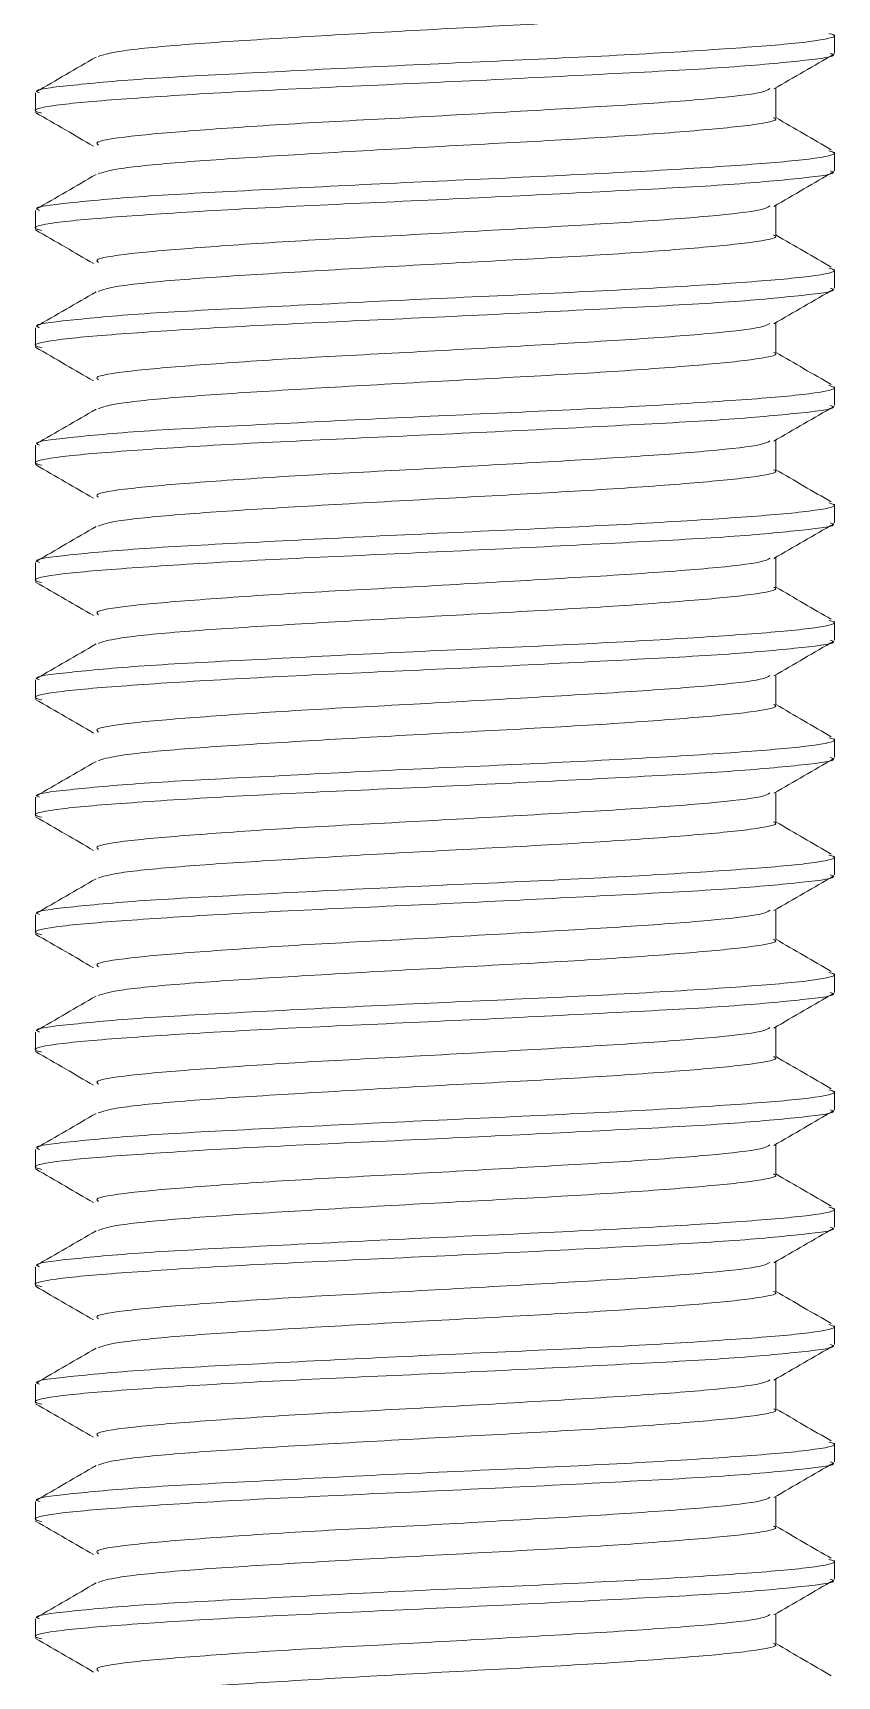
# Model space of a CAD drawing. Extents: x -976302 to -776254, y 5665 to 231437.
# Drawn here: x -798577.6 to -798516.8, y 78983.6 to 79107.8 of the extents above; entities that cross this region are included whole.
import ezdxf

# ---------------------------------------------------------------- set-up
doc = ezdxf.new("R2010")
doc.units = 0
doc.header["$LTSCALE"] = 1000
doc.header["$MEASUREMENT"] = 0

# ---------------------------------------------------------------- blocks, each defined once
blk = doc.blocks.new('*U17')
at = {"color": 7, "linetype": 'Continuous', "lineweight": 15}
for p, q in [((-22012.724, -7377.153), (-22012.724, -7376.33)), ((-22015.305, -7379.992), (-22015.305, -7378.679)), ((-22048.022, -7378.905), (-22048.022, -7379.728)), ((-22012.724, -7382.339), (-22012.724, -7381.516)), ((-22048.022, -7384.091), (-22048.022, -7384.914)), ((-22015.305, -7385.178), (-22015.305, -7383.864)), ((-22012.724, -7387.525), (-22012.724, -7386.702)), ((-22048.022, -7389.277), (-22048.022, -7390.1)), ((-22015.305, -7390.364), (-22015.305, -7389.05)), ((-22012.724, -7392.711), (-22012.724, -7391.888)), ((-22048.022, -7394.463), (-22048.022, -7395.286)), ((-22015.305, -7395.55), (-22015.305, -7394.236)), ((-22012.724, -7397.897), (-22012.724, -7397.073)), ((-22048.022, -7399.649), (-22048.022, -7400.471)), ((-22015.305, -7400.736), (-22015.305, -7399.422)), ((-22012.724, -7403.083), (-22012.724, -7402.259)), ((-22015.305, -7405.922), (-22015.305, -7404.608)), ((-22048.022, -7404.835), (-22048.022, -7405.657)), ((-22012.724, -7408.269), (-22012.724, -7407.445)), ((-22015.305, -7411.108), (-22015.305, -7409.794)), ((-22048.022, -7410.021), (-22048.022, -7410.843)), ((-22012.724, -7413.455), (-22012.724, -7412.631)), ((-22015.305, -7416.294), (-22015.305, -7414.98)), ((-22048.022, -7415.207), (-22048.022, -7416.029)), ((-22012.724, -7418.641), (-22012.724, -7417.817)), ((-22048.022, -7420.393), (-22048.022, -7421.215)), ((-22015.305, -7421.48), (-22015.305, -7420.166)), ((-22012.724, -7423.827), (-22012.724, -7423.003)), ((-22048.022, -7425.579), (-22048.022, -7426.401)), ((-22015.305, -7426.666), (-22015.305, -7425.352)), ((-22012.724, -7429.013), (-22012.724, -7428.189)), ((-22048.022, -7430.765), (-22048.022, -7431.587)), ((-22015.305, -7431.852), (-22015.305, -7430.538)), ((-22012.724, -7434.199), (-22012.724, -7433.375)), ((-22048.022, -7435.951), (-22048.022, -7436.773)), ((-22015.305, -7437.038), (-22015.305, -7435.724)), ((-22012.724, -7439.385), (-22012.724, -7438.561)), ((-22015.305, -7442.224), (-22015.305, -7440.91)), ((-22048.022, -7441.137), (-22048.022, -7441.959)), ((-22012.724, -7444.571), (-22012.724, -7443.747)), ((-22015.305, -7447.41), (-22015.305, -7446.096)), ((-22048.022, -7446.323), (-22048.022, -7447.145))]:
    blk.add_line(p, q, dxfattribs=at)
for points, knots in [([(-22015.417, -7374.806), (-22015.382, -7374.819), (-22015.116, -7374.921), (-22016.254, -7375.144), (-22018.879, -7375.394), (-22022.937, -7375.692), (-22027.8, -7375.955), (-22032.966, -7376.233), (-22037.849, -7376.521), (-22041.835, -7376.78), (-22044.573, -7377.061), (-22045.045, -7377.222), (-22045.262, -7377.296)], [0, 0, 0, 0, 0.016846, 0.1280213, 0.2392296, 0.3502223, 0.4613488, 0.5725715, 0.6837103, 0.7948399, 0.9062754, 1, 1, 1, 1]), ([(-22047.842, -7378.905), (-22047.901, -7378.882), (-22048.207, -7378.763), (-22046.695, -7378.584), (-22043.493, -7378.274), (-22038.61, -7378.026), (-22032.86, -7377.729), (-22026.816, -7377.459), (-22021.191, -7377.19), (-22016.549, -7376.896), (-22013.611, -7376.646), (-22012.458, -7376.408), (-22012.88, -7376.296), (-22012.971, -7376.272)], [0, 0, 0, 0, 0.025159, 0.130433, 0.235235, 0.340569, 0.445675, 0.550666, 0.65549, 0.76083, 0.865921, 0.97091, 1, 1, 1, 1]), ([(-22012.904, -7377.153), (-22012.849, -7377.172), (-22012.517, -7377.288), (-22013.967, -7377.464), (-22017.109, -7377.771), (-22021.935, -7378.023), (-22027.656, -7378.316), (-22033.706, -7378.591), (-22039.364, -7378.854), (-22044.034, -7379.153), (-22047.071, -7379.401), (-22048.32, -7379.645), (-22047.867, -7379.762), (-22047.752, -7379.791)], [0, 0, 0, 0, 0.020956, 0.125784, 0.230725, 0.335458, 0.440362, 0.545066, 0.649956, 0.754581, 0.859545, 0.96439, 1, 1, 1, 1]), ([(-22015.395, -7378.728), (-22014.953, -7378.472), (-22014.071, -7377.96), (-22013.188, -7377.449), (-22012.747, -7377.193)], [0, 0, 0, 0, 0.500014, 1, 1, 1, 1]), ([(-22045.351, -7377.319), (-22045.793, -7377.575), (-22046.675, -7378.087), (-22047.558, -7378.599), (-22047.999, -7378.855)], [0, 0, 0, 0, 0.500034, 1, 1, 1, 1]), ([(-22045.239, -7381.21), (-22045.29, -7381.174), (-22045.467, -7381.047), (-22043.999, -7380.808), (-22040.969, -7380.557), (-22036.665, -7380.253), (-22031.666, -7380.003), (-22026.523, -7379.707), (-22021.794, -7379.436), (-22018.101, -7379.164), (-22015.87, -7378.91), (-22015.657, -7378.766), (-22015.574, -7378.71)], [0, 0, 0, 0, 0.0446047, 0.1549405, 0.2658458, 0.3761896, 0.4869812, 0.5976326, 0.7082599, 0.819146, 0.9295768, 1, 1, 1, 1]), ([(-22048.022, -7379.768), (-22047.58, -7380.025), (-22046.728, -7380.52), (-22045.875, -7381.014), (-22045.463, -7381.252)], [0, 0, 0, 0, 0.517668, 1, 1, 1, 1]), ([(-22015.417, -7379.992), (-22015.382, -7380.005), (-22015.116, -7380.107), (-22016.254, -7380.33), (-22018.879, -7380.58), (-22022.937, -7380.878), (-22027.8, -7381.141), (-22032.966, -7381.419), (-22037.849, -7381.707), (-22041.835, -7381.966), (-22044.573, -7382.247), (-22045.045, -7382.408), (-22045.262, -7382.482)], [0, 0, 0, 0, 0.016846, 0.1280213, 0.2392296, 0.3502223, 0.4613488, 0.5725715, 0.6837103, 0.7948399, 0.9062754, 1, 1, 1, 1]), ([(-22012.859, -7381.414), (-22013.263, -7381.181), (-22014.08, -7380.711), (-22014.894, -7380.233), (-22015.305, -7379.992)], [0, 0, 0, 0, 0.494618, 1, 1, 1, 1]), ([(-22047.842, -7384.091), (-22047.901, -7384.068), (-22048.207, -7383.949), (-22046.695, -7383.77), (-22043.493, -7383.46), (-22038.61, -7383.212), (-22032.86, -7382.915), (-22026.816, -7382.645), (-22021.191, -7382.376), (-22016.549, -7382.082), (-22013.611, -7381.832), (-22012.458, -7381.594), (-22012.88, -7381.482), (-22012.971, -7381.458)], [0, 0, 0, 0, 0.025159, 0.130433, 0.235235, 0.340569, 0.445675, 0.550666, 0.65549, 0.76083, 0.865921, 0.97091, 1, 1, 1, 1]), ([(-22012.904, -7382.339), (-22012.849, -7382.358), (-22012.517, -7382.474), (-22013.967, -7382.65), (-22017.109, -7382.957), (-22021.935, -7383.209), (-22027.656, -7383.502), (-22033.706, -7383.777), (-22039.364, -7384.04), (-22044.034, -7384.339), (-22047.071, -7384.587), (-22048.32, -7384.831), (-22047.867, -7384.948), (-22047.752, -7384.977)], [0, 0, 0, 0, 0.020956, 0.125784, 0.230725, 0.335458, 0.440362, 0.545066, 0.649956, 0.754581, 0.859545, 0.96439, 1, 1, 1, 1]), ([(-22045.351, -7382.505), (-22045.793, -7382.761), (-22046.675, -7383.273), (-22047.558, -7383.785), (-22047.999, -7384.041)], [0, 0, 0, 0, 0.500034, 1, 1, 1, 1]), ([(-22015.395, -7383.914), (-22014.953, -7383.658), (-22014.071, -7383.146), (-22013.188, -7382.635), (-22012.747, -7382.379)], [0, 0, 0, 0, 0.500014, 1, 1, 1, 1]), ([(-22045.239, -7386.396), (-22045.29, -7386.36), (-22045.467, -7386.233), (-22043.999, -7385.994), (-22040.969, -7385.743), (-22036.665, -7385.439), (-22031.666, -7385.189), (-22026.523, -7384.893), (-22021.794, -7384.622), (-22018.101, -7384.35), (-22015.87, -7384.096), (-22015.657, -7383.952), (-22015.574, -7383.896)], [0, 0, 0, 0, 0.0446047, 0.1549405, 0.2658458, 0.3761896, 0.4869812, 0.5976326, 0.7082599, 0.819146, 0.9295768, 1, 1, 1, 1]), ([(-22048.022, -7384.954), (-22047.58, -7385.211), (-22046.728, -7385.705), (-22045.875, -7386.2), (-22045.463, -7386.438)], [0, 0, 0, 0, 0.517668, 1, 1, 1, 1]), ([(-22015.417, -7385.178), (-22015.382, -7385.191), (-22015.116, -7385.293), (-22016.254, -7385.516), (-22018.879, -7385.766), (-22022.937, -7386.064), (-22027.8, -7386.327), (-22032.966, -7386.605), (-22037.849, -7386.893), (-22041.835, -7387.152), (-22044.573, -7387.433), (-22045.045, -7387.594), (-22045.262, -7387.668)], [0, 0, 0, 0, 0.016846, 0.1280213, 0.2392296, 0.3502223, 0.4613488, 0.5725715, 0.6837103, 0.7948399, 0.9062754, 1, 1, 1, 1]), ([(-22012.859, -7386.6), (-22013.263, -7386.367), (-22014.08, -7385.897), (-22014.894, -7385.419), (-22015.305, -7385.178)], [0, 0, 0, 0, 0.494618, 1, 1, 1, 1]), ([(-22047.842, -7389.277), (-22047.901, -7389.254), (-22048.207, -7389.134), (-22046.695, -7388.956), (-22043.493, -7388.646), (-22038.61, -7388.398), (-22032.86, -7388.101), (-22026.816, -7387.831), (-22021.191, -7387.562), (-22016.549, -7387.268), (-22013.611, -7387.018), (-22012.458, -7386.78), (-22012.88, -7386.668), (-22012.971, -7386.644)], [0, 0, 0, 0, 0.025159, 0.130433, 0.235235, 0.340569, 0.445675, 0.550666, 0.65549, 0.76083, 0.865921, 0.97091, 1, 1, 1, 1]), ([(-22012.904, -7387.525), (-22012.849, -7387.544), (-22012.517, -7387.66), (-22013.967, -7387.836), (-22017.109, -7388.143), (-22021.935, -7388.395), (-22027.656, -7388.688), (-22033.706, -7388.963), (-22039.364, -7389.226), (-22044.034, -7389.525), (-22047.071, -7389.773), (-22048.32, -7390.017), (-22047.867, -7390.134), (-22047.752, -7390.163)], [0, 0, 0, 0, 0.020956, 0.125784, 0.230725, 0.335458, 0.440362, 0.545066, 0.649956, 0.754581, 0.859545, 0.96439, 1, 1, 1, 1]), ([(-22045.351, -7387.691), (-22045.793, -7387.947), (-22046.675, -7388.459), (-22047.558, -7388.971), (-22047.999, -7389.227)], [0, 0, 0, 0, 0.500034, 1, 1, 1, 1]), ([(-22015.395, -7389.1), (-22014.953, -7388.844), (-22014.071, -7388.332), (-22013.188, -7387.821), (-22012.747, -7387.565)], [0, 0, 0, 0, 0.500014, 1, 1, 1, 1]), ([(-22045.239, -7391.582), (-22045.29, -7391.546), (-22045.467, -7391.419), (-22043.999, -7391.18), (-22040.969, -7390.929), (-22036.665, -7390.625), (-22031.666, -7390.375), (-22026.523, -7390.079), (-22021.794, -7389.808), (-22018.101, -7389.536), (-22015.87, -7389.282), (-22015.657, -7389.138), (-22015.574, -7389.082)], [0, 0, 0, 0, 0.0446047, 0.1549405, 0.2658458, 0.3761896, 0.4869812, 0.5976326, 0.7082599, 0.819146, 0.9295768, 1, 1, 1, 1]), ([(-22048.022, -7390.14), (-22047.58, -7390.396), (-22046.728, -7390.891), (-22045.875, -7391.386), (-22045.463, -7391.624)], [0, 0, 0, 0, 0.517668, 1, 1, 1, 1]), ([(-22015.417, -7390.364), (-22015.382, -7390.377), (-22015.116, -7390.479), (-22016.254, -7390.702), (-22018.879, -7390.952), (-22022.937, -7391.25), (-22027.8, -7391.513), (-22032.966, -7391.791), (-22037.849, -7392.079), (-22041.835, -7392.338), (-22044.573, -7392.619), (-22045.045, -7392.78), (-22045.262, -7392.854)], [0, 0, 0, 0, 0.016846, 0.1280213, 0.2392296, 0.3502223, 0.4613488, 0.5725715, 0.6837103, 0.7948399, 0.9062754, 1, 1, 1, 1]), ([(-22012.859, -7391.786), (-22013.263, -7391.553), (-22014.08, -7391.083), (-22014.894, -7390.605), (-22015.305, -7390.364)], [0, 0, 0, 0, 0.494618, 1, 1, 1, 1]), ([(-22047.842, -7394.463), (-22047.901, -7394.44), (-22048.207, -7394.32), (-22046.695, -7394.142), (-22043.493, -7393.832), (-22038.61, -7393.584), (-22032.86, -7393.287), (-22026.816, -7393.017), (-22021.191, -7392.748), (-22016.549, -7392.454), (-22013.611, -7392.204), (-22012.458, -7391.966), (-22012.88, -7391.854), (-22012.971, -7391.83)], [0, 0, 0, 0, 0.025159, 0.130433, 0.235235, 0.340569, 0.445675, 0.550666, 0.65549, 0.76083, 0.865921, 0.97091, 1, 1, 1, 1]), ([(-22012.904, -7392.711), (-22012.849, -7392.73), (-22012.517, -7392.846), (-22013.967, -7393.022), (-22017.109, -7393.329), (-22021.935, -7393.581), (-22027.656, -7393.874), (-22033.706, -7394.148), (-22039.364, -7394.412), (-22044.034, -7394.711), (-22047.071, -7394.959), (-22048.32, -7395.203), (-22047.867, -7395.32), (-22047.752, -7395.349)], [0, 0, 0, 0, 0.020956, 0.125784, 0.230725, 0.335458, 0.440362, 0.545066, 0.649956, 0.754581, 0.859545, 0.96439, 1, 1, 1, 1]), ([(-22045.351, -7392.877), (-22045.793, -7393.133), (-22046.675, -7393.645), (-22047.558, -7394.157), (-22047.999, -7394.413)], [0, 0, 0, 0, 0.500034, 1, 1, 1, 1]), ([(-22015.395, -7394.286), (-22014.953, -7394.03), (-22014.071, -7393.518), (-22013.188, -7393.007), (-22012.747, -7392.751)], [0, 0, 0, 0, 0.500014, 1, 1, 1, 1]), ([(-22045.239, -7396.768), (-22045.29, -7396.732), (-22045.467, -7396.605), (-22043.999, -7396.366), (-22040.969, -7396.115), (-22036.665, -7395.811), (-22031.666, -7395.561), (-22026.523, -7395.265), (-22021.794, -7394.994), (-22018.101, -7394.722), (-22015.87, -7394.468), (-22015.657, -7394.324), (-22015.574, -7394.268)], [0, 0, 0, 0, 0.0446047, 0.1549405, 0.2658458, 0.3761896, 0.4869812, 0.5976326, 0.7082599, 0.819146, 0.9295768, 1, 1, 1, 1]), ([(-22048.022, -7395.326), (-22047.58, -7395.582), (-22046.728, -7396.077), (-22045.875, -7396.571), (-22045.463, -7396.81)], [0, 0, 0, 0, 0.517668, 1, 1, 1, 1]), ([(-22015.417, -7395.55), (-22015.382, -7395.563), (-22015.116, -7395.665), (-22016.254, -7395.888), (-22018.879, -7396.138), (-22022.937, -7396.436), (-22027.8, -7396.699), (-22032.966, -7396.977), (-22037.849, -7397.265), (-22041.835, -7397.524), (-22044.573, -7397.805), (-22045.045, -7397.966), (-22045.262, -7398.04)], [0, 0, 0, 0, 0.016846, 0.1280213, 0.2392296, 0.3502223, 0.4613488, 0.5725715, 0.6837103, 0.7948399, 0.9062754, 1, 1, 1, 1]), ([(-22012.859, -7396.972), (-22013.263, -7396.739), (-22014.08, -7396.268), (-22014.894, -7395.791), (-22015.305, -7395.55)], [0, 0, 0, 0, 0.494618, 1, 1, 1, 1]), ([(-22047.842, -7399.649), (-22047.901, -7399.626), (-22048.207, -7399.506), (-22046.695, -7399.328), (-22043.493, -7399.018), (-22038.61, -7398.77), (-22032.86, -7398.473), (-22026.816, -7398.203), (-22021.191, -7397.934), (-22016.549, -7397.64), (-22013.611, -7397.39), (-22012.458, -7397.152), (-22012.88, -7397.04), (-22012.971, -7397.016)], [0, 0, 0, 0, 0.025159, 0.130433, 0.235235, 0.340569, 0.445675, 0.550666, 0.65549, 0.76083, 0.865921, 0.97091, 1, 1, 1, 1]), ([(-22012.904, -7397.897), (-22012.849, -7397.916), (-22012.517, -7398.032), (-22013.967, -7398.208), (-22017.109, -7398.515), (-22021.935, -7398.767), (-22027.656, -7399.06), (-22033.706, -7399.334), (-22039.364, -7399.598), (-22044.034, -7399.897), (-22047.071, -7400.145), (-22048.32, -7400.389), (-22047.867, -7400.505), (-22047.752, -7400.535)], [0, 0, 0, 0, 0.020956, 0.125784, 0.230725, 0.335458, 0.440362, 0.545066, 0.649956, 0.754581, 0.859545, 0.96439, 1, 1, 1, 1]), ([(-22045.351, -7398.063), (-22045.793, -7398.319), (-22046.675, -7398.831), (-22047.558, -7399.343), (-22047.999, -7399.599)], [0, 0, 0, 0, 0.500034, 1, 1, 1, 1]), ([(-22015.395, -7399.472), (-22014.953, -7399.216), (-22014.071, -7398.704), (-22013.188, -7398.193), (-22012.747, -7397.937)], [0, 0, 0, 0, 0.500014, 1, 1, 1, 1]), ([(-22045.239, -7401.954), (-22045.29, -7401.918), (-22045.467, -7401.791), (-22043.999, -7401.552), (-22040.969, -7401.301), (-22036.665, -7400.997), (-22031.666, -7400.747), (-22026.523, -7400.451), (-22021.794, -7400.18), (-22018.101, -7399.908), (-22015.87, -7399.654), (-22015.657, -7399.51), (-22015.574, -7399.454)], [0, 0, 0, 0, 0.0446047, 0.1549405, 0.2658458, 0.3761896, 0.4869812, 0.5976326, 0.7082599, 0.819146, 0.9295768, 1, 1, 1, 1]), ([(-22048.022, -7400.512), (-22047.58, -7400.768), (-22046.728, -7401.263), (-22045.875, -7401.757), (-22045.463, -7401.996)], [0, 0, 0, 0, 0.517668, 1, 1, 1, 1]), ([(-22015.417, -7400.736), (-22015.382, -7400.749), (-22015.116, -7400.851), (-22016.254, -7401.073), (-22018.879, -7401.324), (-22022.937, -7401.622), (-22027.8, -7401.885), (-22032.966, -7402.163), (-22037.849, -7402.451), (-22041.835, -7402.71), (-22044.573, -7402.991), (-22045.045, -7403.152), (-22045.262, -7403.226)], [0, 0, 0, 0, 0.016846, 0.1280213, 0.2392296, 0.3502223, 0.4613488, 0.5725715, 0.6837103, 0.7948399, 0.9062754, 1, 1, 1, 1]), ([(-22012.859, -7402.158), (-22013.263, -7401.925), (-22014.08, -7401.454), (-22014.894, -7400.977), (-22015.305, -7400.736)], [0, 0, 0, 0, 0.494618, 1, 1, 1, 1]), ([(-22047.842, -7404.835), (-22047.901, -7404.812), (-22048.207, -7404.692), (-22046.695, -7404.514), (-22043.493, -7404.204), (-22038.61, -7403.956), (-22032.86, -7403.659), (-22026.816, -7403.389), (-22021.191, -7403.12), (-22016.549, -7402.826), (-22013.611, -7402.576), (-22012.458, -7402.337), (-22012.88, -7402.226), (-22012.971, -7402.202)], [0, 0, 0, 0, 0.025159, 0.130433, 0.235235, 0.340569, 0.445675, 0.550666, 0.65549, 0.76083, 0.865921, 0.97091, 1, 1, 1, 1]), ([(-22012.904, -7403.083), (-22012.849, -7403.102), (-22012.517, -7403.218), (-22013.967, -7403.394), (-22017.109, -7403.701), (-22021.935, -7403.952), (-22027.656, -7404.246), (-22033.706, -7404.52), (-22039.364, -7404.784), (-22044.034, -7405.083), (-22047.071, -7405.331), (-22048.32, -7405.575), (-22047.867, -7405.691), (-22047.752, -7405.721)], [0, 0, 0, 0, 0.020956, 0.125784, 0.230725, 0.335458, 0.440362, 0.545066, 0.649956, 0.754581, 0.859545, 0.96439, 1, 1, 1, 1]), ([(-22045.351, -7403.249), (-22045.793, -7403.505), (-22046.675, -7404.017), (-22047.558, -7404.529), (-22047.999, -7404.785)], [0, 0, 0, 0, 0.500034, 1, 1, 1, 1]), ([(-22015.395, -7404.658), (-22014.953, -7404.402), (-22014.071, -7403.89), (-22013.188, -7403.379), (-22012.747, -7403.123)], [0, 0, 0, 0, 0.500014, 1, 1, 1, 1]), ([(-22045.239, -7407.14), (-22045.29, -7407.104), (-22045.467, -7406.977), (-22043.999, -7406.738), (-22040.969, -7406.487), (-22036.665, -7406.183), (-22031.666, -7405.933), (-22026.523, -7405.637), (-22021.794, -7405.366), (-22018.101, -7405.094), (-22015.87, -7404.84), (-22015.657, -7404.696), (-22015.574, -7404.639)], [0, 0, 0, 0, 0.0446047, 0.1549405, 0.2658458, 0.3761896, 0.4869812, 0.5976326, 0.7082599, 0.819146, 0.9295768, 1, 1, 1, 1]), ([(-22048.022, -7405.698), (-22047.58, -7405.954), (-22046.728, -7406.449), (-22045.875, -7406.943), (-22045.463, -7407.182)], [0, 0, 0, 0, 0.517668, 1, 1, 1, 1]), ([(-22015.417, -7405.922), (-22015.382, -7405.935), (-22015.116, -7406.037), (-22016.254, -7406.259), (-22018.879, -7406.51), (-22022.937, -7406.808), (-22027.8, -7407.071), (-22032.966, -7407.348), (-22037.849, -7407.637), (-22041.835, -7407.896), (-22044.573, -7408.177), (-22045.045, -7408.338), (-22045.262, -7408.412)], [0, 0, 0, 0, 0.016846, 0.1280213, 0.2392296, 0.3502223, 0.4613488, 0.5725715, 0.6837103, 0.7948399, 0.9062754, 1, 1, 1, 1]), ([(-22012.859, -7407.344), (-22013.263, -7407.111), (-22014.08, -7406.64), (-22014.894, -7406.163), (-22015.305, -7405.922)], [0, 0, 0, 0, 0.494618, 1, 1, 1, 1]), ([(-22047.842, -7410.021), (-22047.901, -7409.998), (-22048.207, -7409.878), (-22046.695, -7409.7), (-22043.493, -7409.39), (-22038.61, -7409.142), (-22032.86, -7408.845), (-22026.816, -7408.575), (-22021.191, -7408.306), (-22016.549, -7408.012), (-22013.611, -7407.761), (-22012.458, -7407.523), (-22012.88, -7407.412), (-22012.971, -7407.388)], [0, 0, 0, 0, 0.025159, 0.130433, 0.235235, 0.340569, 0.445675, 0.550666, 0.65549, 0.76083, 0.865921, 0.97091, 1, 1, 1, 1]), ([(-22012.904, -7408.269), (-22012.849, -7408.288), (-22012.517, -7408.404), (-22013.967, -7408.58), (-22017.109, -7408.886), (-22021.935, -7409.138), (-22027.656, -7409.432), (-22033.706, -7409.706), (-22039.364, -7409.97), (-22044.034, -7410.269), (-22047.071, -7410.517), (-22048.32, -7410.76), (-22047.867, -7410.877), (-22047.752, -7410.907)], [0, 0, 0, 0, 0.020956, 0.125784, 0.230725, 0.335458, 0.440362, 0.545066, 0.649956, 0.754581, 0.859545, 0.96439, 1, 1, 1, 1]), ([(-22045.351, -7408.434), (-22045.793, -7408.691), (-22046.675, -7409.203), (-22047.558, -7409.715), (-22047.999, -7409.971)], [0, 0, 0, 0, 0.500034, 1, 1, 1, 1]), ([(-22015.395, -7409.844), (-22014.953, -7409.588), (-22014.071, -7409.076), (-22013.188, -7408.565), (-22012.747, -7408.309)], [0, 0, 0, 0, 0.500014, 1, 1, 1, 1]), ([(-22045.239, -7412.326), (-22045.29, -7412.29), (-22045.467, -7412.163), (-22043.999, -7411.924), (-22040.969, -7411.673), (-22036.665, -7411.369), (-22031.666, -7411.119), (-22026.523, -7410.823), (-22021.794, -7410.552), (-22018.101, -7410.28), (-22015.87, -7410.026), (-22015.657, -7409.882), (-22015.574, -7409.825)], [0, 0, 0, 0, 0.0446047, 0.1549405, 0.2658458, 0.3761896, 0.4869812, 0.5976326, 0.7082599, 0.819146, 0.9295768, 1, 1, 1, 1]), ([(-22048.022, -7410.884), (-22047.58, -7411.14), (-22046.728, -7411.635), (-22045.875, -7412.129), (-22045.463, -7412.368)], [0, 0, 0, 0, 0.517668, 1, 1, 1, 1]), ([(-22015.417, -7411.108), (-22015.382, -7411.121), (-22015.116, -7411.223), (-22016.254, -7411.445), (-22018.879, -7411.696), (-22022.937, -7411.994), (-22027.8, -7412.257), (-22032.966, -7412.534), (-22037.849, -7412.823), (-22041.835, -7413.082), (-22044.573, -7413.363), (-22045.045, -7413.524), (-22045.262, -7413.597)], [0, 0, 0, 0, 0.016846, 0.1280213, 0.2392296, 0.3502223, 0.4613488, 0.5725715, 0.6837103, 0.7948399, 0.9062754, 1, 1, 1, 1]), ([(-22012.859, -7412.53), (-22013.263, -7412.297), (-22014.08, -7411.826), (-22014.894, -7411.349), (-22015.305, -7411.108)], [0, 0, 0, 0, 0.494618, 1, 1, 1, 1]), ([(-22047.842, -7415.207), (-22047.901, -7415.184), (-22048.207, -7415.064), (-22046.695, -7414.885), (-22043.493, -7414.576), (-22038.61, -7414.328), (-22032.86, -7414.03), (-22026.816, -7413.761), (-22021.191, -7413.492), (-22016.549, -7413.198), (-22013.611, -7412.947), (-22012.458, -7412.709), (-22012.88, -7412.598), (-22012.971, -7412.574)], [0, 0, 0, 0, 0.025159, 0.130433, 0.235235, 0.340569, 0.445675, 0.550666, 0.65549, 0.76083, 0.865921, 0.97091, 1, 1, 1, 1]), ([(-22012.904, -7413.455), (-22012.849, -7413.474), (-22012.517, -7413.59), (-22013.967, -7413.766), (-22017.109, -7414.072), (-22021.935, -7414.324), (-22027.656, -7414.618), (-22033.706, -7414.892), (-22039.364, -7415.156), (-22044.034, -7415.455), (-22047.071, -7415.703), (-22048.32, -7415.946), (-22047.867, -7416.063), (-22047.752, -7416.093)], [0, 0, 0, 0, 0.020956, 0.125784, 0.230725, 0.335458, 0.440362, 0.545066, 0.649956, 0.754581, 0.859545, 0.96439, 1, 1, 1, 1]), ([(-22015.395, -7415.03), (-22014.953, -7414.774), (-22014.071, -7414.262), (-22013.188, -7413.751), (-22012.747, -7413.495)], [0, 0, 0, 0, 0.500014, 1, 1, 1, 1]), ([(-22045.351, -7413.62), (-22045.793, -7413.877), (-22046.675, -7414.389), (-22047.558, -7414.901), (-22047.999, -7415.157)], [0, 0, 0, 0, 0.500034, 1, 1, 1, 1]), ([(-22045.239, -7417.512), (-22045.29, -7417.476), (-22045.467, -7417.349), (-22043.999, -7417.11), (-22040.969, -7416.859), (-22036.665, -7416.555), (-22031.666, -7416.305), (-22026.523, -7416.009), (-22021.794, -7415.738), (-22018.101, -7415.466), (-22015.87, -7415.212), (-22015.657, -7415.068), (-22015.574, -7415.011)], [0, 0, 0, 0, 0.0446047, 0.1549405, 0.2658458, 0.3761896, 0.4869812, 0.5976326, 0.7082599, 0.819146, 0.9295768, 1, 1, 1, 1]), ([(-22048.022, -7416.07), (-22047.58, -7416.326), (-22046.728, -7416.821), (-22045.875, -7417.315), (-22045.463, -7417.554)], [0, 0, 0, 0, 0.517668, 1, 1, 1, 1]), ([(-22015.417, -7416.294), (-22015.382, -7416.307), (-22015.116, -7416.408), (-22016.254, -7416.631), (-22018.879, -7416.882), (-22022.937, -7417.18), (-22027.8, -7417.443), (-22032.966, -7417.72), (-22037.849, -7418.009), (-22041.835, -7418.268), (-22044.573, -7418.549), (-22045.045, -7418.71), (-22045.262, -7418.783)], [0, 0, 0, 0, 0.016846, 0.1280213, 0.2392296, 0.3502223, 0.4613488, 0.5725715, 0.6837103, 0.7948399, 0.9062754, 1, 1, 1, 1]), ([(-22012.859, -7417.716), (-22013.263, -7417.483), (-22014.08, -7417.012), (-22014.894, -7416.535), (-22015.305, -7416.294)], [0, 0, 0, 0, 0.494618, 1, 1, 1, 1]), ([(-22047.842, -7420.393), (-22047.901, -7420.37), (-22048.207, -7420.25), (-22046.695, -7420.071), (-22043.493, -7419.762), (-22038.61, -7419.514), (-22032.86, -7419.216), (-22026.816, -7418.947), (-22021.191, -7418.678), (-22016.549, -7418.384), (-22013.611, -7418.133), (-22012.458, -7417.895), (-22012.88, -7417.784), (-22012.971, -7417.76)], [0, 0, 0, 0, 0.025159, 0.130433, 0.235235, 0.340569, 0.445675, 0.550666, 0.65549, 0.76083, 0.865921, 0.97091, 1, 1, 1, 1]), ([(-22012.904, -7418.641), (-22012.849, -7418.66), (-22012.517, -7418.776), (-22013.967, -7418.952), (-22017.109, -7419.258), (-22021.935, -7419.51), (-22027.656, -7419.804), (-22033.706, -7420.078), (-22039.364, -7420.342), (-22044.034, -7420.641), (-22047.071, -7420.889), (-22048.32, -7421.132), (-22047.867, -7421.249), (-22047.752, -7421.279)], [0, 0, 0, 0, 0.020956, 0.125784, 0.230725, 0.335458, 0.440362, 0.545066, 0.649956, 0.754581, 0.859545, 0.96439, 1, 1, 1, 1]), ([(-22045.351, -7418.806), (-22045.793, -7419.062), (-22046.675, -7419.575), (-22047.558, -7420.087), (-22047.999, -7420.343)], [0, 0, 0, 0, 0.500034, 1, 1, 1, 1]), ([(-22015.395, -7420.216), (-22014.953, -7419.96), (-22014.071, -7419.448), (-22013.188, -7418.936), (-22012.747, -7418.681)], [0, 0, 0, 0, 0.500014, 1, 1, 1, 1]), ([(-22045.239, -7422.698), (-22045.29, -7422.662), (-22045.467, -7422.535), (-22043.999, -7422.296), (-22040.969, -7422.045), (-22036.665, -7421.741), (-22031.666, -7421.491), (-22026.523, -7421.195), (-22021.794, -7420.924), (-22018.101, -7420.652), (-22015.87, -7420.398), (-22015.657, -7420.253), (-22015.574, -7420.197)], [0, 0, 0, 0, 0.0446047, 0.1549405, 0.2658458, 0.3761896, 0.4869812, 0.5976326, 0.7082599, 0.819146, 0.9295768, 1, 1, 1, 1]), ([(-22048.022, -7421.256), (-22047.58, -7421.512), (-22046.728, -7422.007), (-22045.875, -7422.501), (-22045.463, -7422.74)], [0, 0, 0, 0, 0.517668, 1, 1, 1, 1]), ([(-22015.417, -7421.48), (-22015.382, -7421.493), (-22015.116, -7421.594), (-22016.254, -7421.817), (-22018.879, -7422.068), (-22022.937, -7422.366), (-22027.8, -7422.629), (-22032.966, -7422.906), (-22037.849, -7423.195), (-22041.835, -7423.454), (-22044.573, -7423.735), (-22045.045, -7423.896), (-22045.262, -7423.969)], [0, 0, 0, 0, 0.016846, 0.1280213, 0.2392296, 0.3502223, 0.4613488, 0.5725715, 0.6837103, 0.7948399, 0.9062754, 1, 1, 1, 1]), ([(-22012.859, -7422.901), (-22013.263, -7422.669), (-22014.08, -7422.198), (-22014.894, -7421.721), (-22015.305, -7421.48)], [0, 0, 0, 0, 0.494618, 1, 1, 1, 1]), ([(-22047.842, -7425.579), (-22047.901, -7425.556), (-22048.207, -7425.436), (-22046.695, -7425.257), (-22043.493, -7424.948), (-22038.61, -7424.7), (-22032.86, -7424.402), (-22026.816, -7424.133), (-22021.191, -7423.864), (-22016.549, -7423.57), (-22013.611, -7423.319), (-22012.458, -7423.081), (-22012.88, -7422.97), (-22012.971, -7422.946)], [0, 0, 0, 0, 0.025159, 0.130433, 0.235235, 0.340569, 0.445675, 0.550666, 0.65549, 0.76083, 0.865921, 0.97091, 1, 1, 1, 1]), ([(-22012.904, -7423.827), (-22012.849, -7423.846), (-22012.517, -7423.962), (-22013.967, -7424.138), (-22017.109, -7424.444), (-22021.935, -7424.696), (-22027.656, -7424.99), (-22033.706, -7425.264), (-22039.364, -7425.528), (-22044.034, -7425.827), (-22047.071, -7426.075), (-22048.32, -7426.318), (-22047.867, -7426.435), (-22047.752, -7426.465)], [0, 0, 0, 0, 0.020956, 0.125784, 0.230725, 0.335458, 0.440362, 0.545066, 0.649956, 0.754581, 0.859545, 0.96439, 1, 1, 1, 1]), ([(-22045.351, -7423.992), (-22045.793, -7424.248), (-22046.675, -7424.761), (-22047.558, -7425.273), (-22047.999, -7425.529)], [0, 0, 0, 0, 0.500034, 1, 1, 1, 1]), ([(-22015.395, -7425.402), (-22014.953, -7425.146), (-22014.071, -7424.634), (-22013.188, -7424.122), (-22012.747, -7423.867)], [0, 0, 0, 0, 0.500014, 1, 1, 1, 1]), ([(-22045.239, -7427.884), (-22045.29, -7427.848), (-22045.467, -7427.721), (-22043.999, -7427.482), (-22040.969, -7427.231), (-22036.665, -7426.927), (-22031.666, -7426.676), (-22026.523, -7426.381), (-22021.794, -7426.11), (-22018.101, -7425.837), (-22015.87, -7425.584), (-22015.657, -7425.439), (-22015.574, -7425.383)], [0, 0, 0, 0, 0.0446047, 0.1549405, 0.2658458, 0.3761896, 0.4869812, 0.5976326, 0.7082599, 0.819146, 0.9295768, 1, 1, 1, 1]), ([(-22048.022, -7426.442), (-22047.58, -7426.698), (-22046.728, -7427.193), (-22045.875, -7427.687), (-22045.463, -7427.926)], [0, 0, 0, 0, 0.517668, 1, 1, 1, 1]), ([(-22015.417, -7426.666), (-22015.382, -7426.679), (-22015.116, -7426.78), (-22016.254, -7427.003), (-22018.879, -7427.254), (-22022.937, -7427.552), (-22027.8, -7427.814), (-22032.966, -7428.092), (-22037.849, -7428.381), (-22041.835, -7428.64), (-22044.573, -7428.921), (-22045.045, -7429.082), (-22045.262, -7429.155)], [0, 0, 0, 0, 0.016846, 0.1280213, 0.2392296, 0.3502223, 0.4613488, 0.5725715, 0.6837103, 0.7948399, 0.9062754, 1, 1, 1, 1]), ([(-22012.859, -7428.087), (-22013.263, -7427.855), (-22014.08, -7427.384), (-22014.894, -7426.907), (-22015.305, -7426.666)], [0, 0, 0, 0, 0.494618, 1, 1, 1, 1]), ([(-22047.842, -7430.765), (-22047.901, -7430.742), (-22048.207, -7430.622), (-22046.695, -7430.443), (-22043.493, -7430.134), (-22038.61, -7429.886), (-22032.86, -7429.588), (-22026.816, -7429.318), (-22021.191, -7429.05), (-22016.549, -7428.756), (-22013.611, -7428.505), (-22012.458, -7428.267), (-22012.88, -7428.156), (-22012.971, -7428.132)], [0, 0, 0, 0, 0.025159, 0.130433, 0.235235, 0.340569, 0.445675, 0.550666, 0.65549, 0.76083, 0.865921, 0.97091, 1, 1, 1, 1]), ([(-22012.904, -7429.013), (-22012.849, -7429.032), (-22012.517, -7429.148), (-22013.967, -7429.324), (-22017.109, -7429.63), (-22021.935, -7429.882), (-22027.656, -7430.176), (-22033.706, -7430.45), (-22039.364, -7430.714), (-22044.034, -7431.013), (-22047.071, -7431.261), (-22048.32, -7431.504), (-22047.867, -7431.621), (-22047.752, -7431.651)], [0, 0, 0, 0, 0.020956, 0.125784, 0.230725, 0.335458, 0.440362, 0.545066, 0.649956, 0.754581, 0.859545, 0.96439, 1, 1, 1, 1]), ([(-22045.351, -7429.178), (-22045.793, -7429.434), (-22046.675, -7429.947), (-22047.558, -7430.459), (-22047.999, -7430.715)], [0, 0, 0, 0, 0.500034, 1, 1, 1, 1]), ([(-22015.395, -7430.587), (-22014.953, -7430.332), (-22014.071, -7429.82), (-22013.188, -7429.308), (-22012.747, -7429.053)], [0, 0, 0, 0, 0.500014, 1, 1, 1, 1]), ([(-22045.239, -7433.07), (-22045.29, -7433.034), (-22045.467, -7432.907), (-22043.999, -7432.667), (-22040.969, -7432.417), (-22036.665, -7432.113), (-22031.666, -7431.862), (-22026.523, -7431.567), (-22021.794, -7431.295), (-22018.101, -7431.023), (-22015.87, -7430.77), (-22015.657, -7430.625), (-22015.574, -7430.569)], [0, 0, 0, 0, 0.0446047, 0.1549405, 0.2658458, 0.3761896, 0.4869812, 0.5976326, 0.7082599, 0.819146, 0.9295768, 1, 1, 1, 1]), ([(-22048.022, -7431.628), (-22047.58, -7431.884), (-22046.728, -7432.379), (-22045.875, -7432.873), (-22045.463, -7433.111)], [0, 0, 0, 0, 0.517668, 1, 1, 1, 1]), ([(-22015.417, -7431.852), (-22015.382, -7431.865), (-22015.116, -7431.966), (-22016.254, -7432.189), (-22018.879, -7432.439), (-22022.937, -7432.737), (-22027.8, -7433), (-22032.966, -7433.278), (-22037.849, -7433.566), (-22041.835, -7433.826), (-22044.573, -7434.107), (-22045.045, -7434.268), (-22045.262, -7434.341)], [0, 0, 0, 0, 0.016846, 0.1280213, 0.2392296, 0.3502223, 0.4613488, 0.5725715, 0.6837103, 0.7948399, 0.9062754, 1, 1, 1, 1]), ([(-22012.859, -7433.273), (-22013.263, -7433.041), (-22014.08, -7432.57), (-22014.894, -7432.093), (-22015.305, -7431.852)], [0, 0, 0, 0, 0.494618, 1, 1, 1, 1]), ([(-22047.842, -7435.951), (-22047.901, -7435.928), (-22048.207, -7435.808), (-22046.695, -7435.629), (-22043.493, -7435.32), (-22038.61, -7435.072), (-22032.86, -7434.774), (-22026.816, -7434.504), (-22021.191, -7434.236), (-22016.549, -7433.941), (-22013.611, -7433.691), (-22012.458, -7433.453), (-22012.88, -7433.342), (-22012.971, -7433.318)], [0, 0, 0, 0, 0.025159, 0.130433, 0.235235, 0.340569, 0.445675, 0.550666, 0.65549, 0.76083, 0.865921, 0.97091, 1, 1, 1, 1]), ([(-22012.904, -7434.199), (-22012.849, -7434.218), (-22012.517, -7434.334), (-22013.967, -7434.51), (-22017.109, -7434.816), (-22021.935, -7435.068), (-22027.656, -7435.362), (-22033.706, -7435.636), (-22039.364, -7435.9), (-22044.034, -7436.199), (-22047.071, -7436.446), (-22048.32, -7436.69), (-22047.867, -7436.807), (-22047.752, -7436.837)], [0, 0, 0, 0, 0.020956, 0.125784, 0.230725, 0.335458, 0.440362, 0.545066, 0.649956, 0.754581, 0.859545, 0.96439, 1, 1, 1, 1]), ([(-22045.351, -7434.364), (-22045.793, -7434.62), (-22046.675, -7435.132), (-22047.558, -7435.645), (-22047.999, -7435.901)], [0, 0, 0, 0, 0.500034, 1, 1, 1, 1]), ([(-22015.395, -7435.773), (-22014.953, -7435.518), (-22014.071, -7435.006), (-22013.188, -7434.494), (-22012.747, -7434.239)], [0, 0, 0, 0, 0.500014, 1, 1, 1, 1]), ([(-22045.239, -7438.256), (-22045.29, -7438.22), (-22045.467, -7438.093), (-22043.999, -7437.853), (-22040.969, -7437.603), (-22036.665, -7437.299), (-22031.666, -7437.048), (-22026.523, -7436.753), (-22021.794, -7436.481), (-22018.101, -7436.209), (-22015.87, -7435.956), (-22015.657, -7435.811), (-22015.574, -7435.755)], [0, 0, 0, 0, 0.0446047, 0.1549405, 0.2658458, 0.3761896, 0.4869812, 0.5976326, 0.7082599, 0.819146, 0.9295768, 1, 1, 1, 1]), ([(-22048.022, -7436.814), (-22047.58, -7437.07), (-22046.728, -7437.565), (-22045.875, -7438.059), (-22045.463, -7438.297)], [0, 0, 0, 0, 0.517668, 1, 1, 1, 1]), ([(-22015.417, -7437.038), (-22015.382, -7437.051), (-22015.116, -7437.152), (-22016.254, -7437.375), (-22018.879, -7437.625), (-22022.937, -7437.923), (-22027.8, -7438.186), (-22032.966, -7438.464), (-22037.849, -7438.752), (-22041.835, -7439.011), (-22044.573, -7439.293), (-22045.045, -7439.454), (-22045.262, -7439.527)], [0, 0, 0, 0, 0.016846, 0.1280213, 0.2392296, 0.3502223, 0.4613488, 0.5725715, 0.6837103, 0.7948399, 0.9062754, 1, 1, 1, 1]), ([(-22012.859, -7438.459), (-22013.263, -7438.227), (-22014.08, -7437.756), (-22014.894, -7437.279), (-22015.305, -7437.038)], [0, 0, 0, 0, 0.494618, 1, 1, 1, 1]), ([(-22047.842, -7441.137), (-22047.901, -7441.114), (-22048.207, -7440.994), (-22046.695, -7440.815), (-22043.493, -7440.506), (-22038.61, -7440.257), (-22032.86, -7439.96), (-22026.816, -7439.69), (-22021.191, -7439.421), (-22016.549, -7439.127), (-22013.611, -7438.877), (-22012.458, -7438.639), (-22012.88, -7438.528), (-22012.971, -7438.504)], [0, 0, 0, 0, 0.025159, 0.130433, 0.235235, 0.340569, 0.445675, 0.550666, 0.65549, 0.76083, 0.865921, 0.97091, 1, 1, 1, 1]), ([(-22012.904, -7439.385), (-22012.849, -7439.404), (-22012.517, -7439.52), (-22013.967, -7439.696), (-22017.109, -7440.002), (-22021.935, -7440.254), (-22027.656, -7440.548), (-22033.706, -7440.822), (-22039.364, -7441.086), (-22044.034, -7441.385), (-22047.071, -7441.632), (-22048.32, -7441.876), (-22047.867, -7441.993), (-22047.752, -7442.023)], [0, 0, 0, 0, 0.020956, 0.125784, 0.230725, 0.335458, 0.440362, 0.545066, 0.649956, 0.754581, 0.859545, 0.96439, 1, 1, 1, 1]), ([(-22045.351, -7439.55), (-22045.793, -7439.806), (-22046.675, -7440.318), (-22047.558, -7440.831), (-22047.999, -7441.087)], [0, 0, 0, 0, 0.500034, 1, 1, 1, 1]), ([(-22015.395, -7440.959), (-22014.953, -7440.704), (-22014.071, -7440.192), (-22013.188, -7439.68), (-22012.747, -7439.425)], [0, 0, 0, 0, 0.500014, 1, 1, 1, 1]), ([(-22045.239, -7443.442), (-22045.29, -7443.405), (-22045.467, -7443.279), (-22043.999, -7443.039), (-22040.969, -7442.789), (-22036.665, -7442.484), (-22031.666, -7442.234), (-22026.523, -7441.939), (-22021.794, -7441.667), (-22018.101, -7441.395), (-22015.87, -7441.141), (-22015.657, -7440.997), (-22015.574, -7440.941)], [0, 0, 0, 0, 0.0446047, 0.1549405, 0.2658458, 0.3761896, 0.4869812, 0.5976326, 0.7082599, 0.819146, 0.9295768, 1, 1, 1, 1]), ([(-22048.022, -7442), (-22047.58, -7442.256), (-22046.728, -7442.751), (-22045.875, -7443.245), (-22045.463, -7443.483)], [0, 0, 0, 0, 0.517668, 1, 1, 1, 1]), ([(-22015.417, -7442.224), (-22015.382, -7442.237), (-22015.116, -7442.338), (-22016.254, -7442.561), (-22018.879, -7442.811), (-22022.937, -7443.109), (-22027.8, -7443.372), (-22032.966, -7443.65), (-22037.849, -7443.938), (-22041.835, -7444.197), (-22044.573, -7444.479), (-22045.045, -7444.64), (-22045.262, -7444.713)], [0, 0, 0, 0, 0.016846, 0.1280213, 0.2392296, 0.3502223, 0.4613488, 0.5725715, 0.6837103, 0.7948399, 0.9062754, 1, 1, 1, 1]), ([(-22012.859, -7443.645), (-22013.263, -7443.413), (-22014.08, -7442.942), (-22014.894, -7442.465), (-22015.305, -7442.224)], [0, 0, 0, 0, 0.494618, 1, 1, 1, 1]), ([(-22047.842, -7446.323), (-22047.901, -7446.3), (-22048.207, -7446.18), (-22046.695, -7446.001), (-22043.493, -7445.692), (-22038.61, -7445.443), (-22032.86, -7445.146), (-22026.816, -7444.876), (-22021.191, -7444.607), (-22016.549, -7444.313), (-22013.611, -7444.063), (-22012.458, -7443.825), (-22012.88, -7443.714), (-22012.971, -7443.69)], [0, 0, 0, 0, 0.025159, 0.130433, 0.235235, 0.340569, 0.445675, 0.550666, 0.65549, 0.76083, 0.865921, 0.97091, 1, 1, 1, 1]), ([(-22012.904, -7444.571), (-22012.849, -7444.59), (-22012.517, -7444.706), (-22013.967, -7444.882), (-22017.109, -7445.188), (-22021.935, -7445.44), (-22027.656, -7445.734), (-22033.706, -7446.008), (-22039.364, -7446.272), (-22044.034, -7446.571), (-22047.071, -7446.818), (-22048.32, -7447.062), (-22047.867, -7447.179), (-22047.752, -7447.209)], [0, 0, 0, 0, 0.020956, 0.125784, 0.230725, 0.335458, 0.440362, 0.545066, 0.649956, 0.754581, 0.859545, 0.96439, 1, 1, 1, 1]), ([(-22045.351, -7444.736), (-22045.793, -7444.992), (-22046.675, -7445.504), (-22047.558, -7446.017), (-22047.999, -7446.273)], [0, 0, 0, 0, 0.500034, 1, 1, 1, 1]), ([(-22015.395, -7446.145), (-22014.953, -7445.89), (-22014.071, -7445.378), (-22013.188, -7444.866), (-22012.747, -7444.61)], [0, 0, 0, 0, 0.500014, 1, 1, 1, 1]), ([(-22045.239, -7448.628), (-22045.29, -7448.591), (-22045.467, -7448.465), (-22043.999, -7448.225), (-22040.969, -7447.975), (-22036.665, -7447.67), (-22031.666, -7447.42), (-22026.523, -7447.125), (-22021.794, -7446.853), (-22018.101, -7446.581), (-22015.87, -7446.327), (-22015.657, -7446.183), (-22015.574, -7446.127)], [0, 0, 0, 0, 0.0446047, 0.1549405, 0.2658458, 0.3761896, 0.4869812, 0.5976326, 0.7082599, 0.819146, 0.9295768, 1, 1, 1, 1]), ([(-22048.022, -7447.186), (-22047.58, -7447.442), (-22046.728, -7447.937), (-22045.875, -7448.431), (-22045.463, -7448.669)], [0, 0, 0, 0, 0.517668, 1, 1, 1, 1]), ([(-22015.417, -7447.41), (-22015.382, -7447.423), (-22015.116, -7447.524), (-22016.254, -7447.747), (-22018.879, -7447.997), (-22022.937, -7448.295), (-22027.8, -7448.558), (-22032.966, -7448.836), (-22037.849, -7449.124), (-22041.835, -7449.383), (-22044.573, -7449.665), (-22045.045, -7449.826), (-22045.262, -7449.899)], [0, 0, 0, 0, 0.016846, 0.1280213, 0.2392296, 0.3502223, 0.4613488, 0.5725715, 0.6837103, 0.7948399, 0.9062754, 1, 1, 1, 1]), ([(-22012.859, -7448.831), (-22013.263, -7448.599), (-22014.08, -7448.128), (-22014.894, -7447.651), (-22015.305, -7447.41)], [0, 0, 0, 0, 0.494618, 1, 1, 1, 1])]:
    blk.add_open_spline(points, degree=3, knots=knots, dxfattribs=at)

msp = doc.modelspace()

# ---------------------------------------------------------------- block references
at = {"xscale": 1.710819728672504, "yscale": 1.710819728672504, "zscale": 1.710819728672504}
msp.add_blockref('*U17', (-760857.19, 91727.27), dxfattribs=at)
msp.add_blockref('*U17', (-760857.19, 91727.27), dxfattribs=at)

doc.saveas('drawing.dxf')
